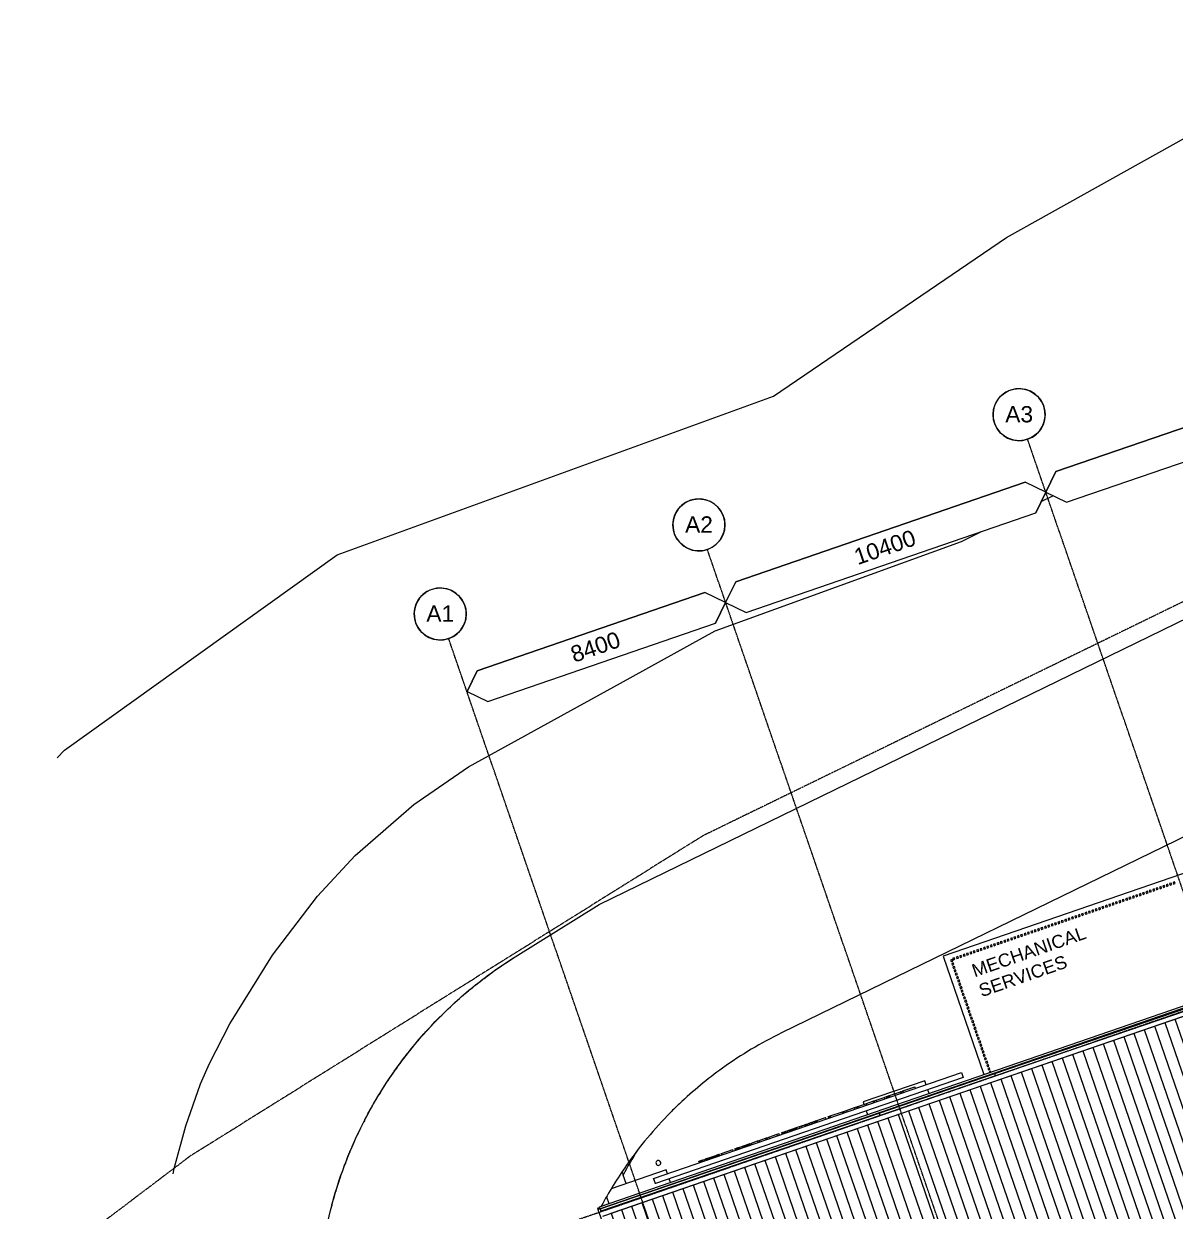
# Model space of a CAD drawing. Header units: millimetres. Extents: x -2478825 to -2336182, y 3945451 to 4053958.
# Drawn here: x -2477051 to -2441685, y 3995308 to 4031779 of the extents above; entities that cross this region are included whole.
import ezdxf

# ---------------------------------------------------------------- set-up
doc = ezdxf.new("R2010")
doc.units = ezdxf.units.MM
doc.linetypes.add('AEC_Double Dash', pattern=[39, 15, -4, 6, -4, 6, -4])
doc.linetypes.add('Grid Line', pattern=[21, 12, -3, 3, -3])
for name, color, linetype, lineweight in [('A-ANNO-NOTE', 131, 'Continuous', 5), ('A-DETL-GENF', 92, 'Continuous', 5), ('A-FLOR', 192, 'Continuous', 5), ('A-GENM', 13, 'Continuous', 5), ('A-GLAZ-CWMG', 51, 'Continuous', 5), ('A-ROOF', 132, 'Continuous', 5), ('A-ROOF-OTLN', 132, 'Continuous', 5), ('A-ROOF-PATT', 132, 'Continuous', 5), ('A-WALL', 113, 'Continuous', 5), ('C-PROP-LINE', 91, 'AEC_Double Dash', 13), ('C-TOPO', 7, 'Continuous', 5), ('G-ANNO-TEXT', 231, 'Continuous', 5), ('Q-SPCQ', 91, 'Continuous', 5), ('S-FNDN', 32, 'Continuous', 5), ('S-GRID', 1, 'Continuous', 5), ('S-GRID-IDEN', 1, 'Continuous', 5)]:
    doc.layers.add(name, color=color, linetype=linetype, lineweight=lineweight)
doc.styles.add('Arial', font='arial.ttf', dxfattribs={"height": 500})
doc.styles.add('Arial_1', font='arial.ttf', dxfattribs={"height": 400})

# ---------------------------------------------------------------- blocks, each defined once
blk = doc.blocks.new('Rectangular Mullion - 50 x 50mm-1158589-ROOF - Part A')
at = {"layer": 'A-GLAZ-CWMG'}
for p, q in [((0, 25), (25, 25)), ((25, 25), (25, -25)), ((25, -25), (0, -25))]:
    blk.add_line(p, q, dxfattribs=at)
blk = doc.blocks.new('Rectangular Mullion - 50 x 50mm-V1-ROOF - Part A')
at = {"layer": 'A-GLAZ-CWMG'}
for p, q in [((-25, -25), (-25, 25)), ((-25, 25), (25, 25)), ((25, 25), (25, -25)), ((25, -25), (-25, -25))]:
    blk.add_line(p, q, dxfattribs=at)
blk = doc.blocks.new('Structural Foundations - Area 6 - Structural Foundations - Area 51-1592989-ROOF - Part A')
at = {"layer": 'S-FNDN'}
for p, q in [((-2410046, 4012860), (-2411937, 4012209)), ((-2410006, 4012744), (-2410046, 4012860)), ((-2409955, 4012595), (-2409967, 4012630)), ((-2411937, 4012209), (-2411846, 4011944)), ((-2449379, 3999316), (-2451270, 3998665)), ((-2449338, 3999195), (-2449379, 3999316)), ((-2449246, 3998928), (-2449285, 3999041)), ((-2451270, 3998665), (-2451245, 3998592)), ((-2451176, 3998390), (-2451137, 3998277)), ((-2457322, 3996581), (-2459007, 3996001)), ((-2457280, 3996461), (-2457322, 3996581)), ((-2457188, 3996193), (-2457227, 3996306)), ((-2459152, 3995753), (-2459079, 3995542))]:
    blk.add_line(p, q, dxfattribs=at)
blk = doc.blocks.new('Skygate1 - Skygate-2245925-ROOF - Part A')
at = {"layer": 'A-GENM'}
for p, q in [((-2426818, 4006789), (-2403896, 4014682)), ((-2403853, 4014558), (-2403896, 4014682)), ((-2428247, 4006297), (-2426818, 4006789)), ((-2426818, 4006789), (-2426775, 4006666)), ((-2429938, 4005714), (-2428247, 4006297)), ((-2428247, 4006297), (-2428205, 4006173)), ((-2428205, 4006173), (-2428247, 4006297)), ((-2430916, 4005378), (-2429942, 4005713)), ((-2429942, 4005713), (-2429938, 4005714)), ((-2429942, 4005713), (-2429899, 4005590)), ((-2429896, 4005591), (-2429938, 4005714)), ((-2431728, 4005098), (-2430916, 4005378)), ((-2430874, 4005254), (-2430916, 4005378)), ((-2430874, 4005254), (-2430916, 4005378)), ((-2433388, 4004527), (-2432356, 4004882)), ((-2432356, 4004882), (-2431728, 4005098)), ((-2432314, 4004759), (-2432356, 4004882)), ((-2431728, 4005098), (-2431686, 4004975)), ((-2431664, 4004913), (-2431629, 4004809)), ((-2435367, 4003845), (-2433388, 4004527)), ((-2433388, 4004527), (-2433346, 4004403)), ((-2432257, 4004593), (-2432293, 4004697)), ((-2431629, 4004809), (-2432257, 4004593)), ((-2435325, 4003722), (-2435367, 4003845)), ((-2435325, 4003722), (-2435367, 4003845)), ((-2447225, 3999534), (-2437959, 4002708)), ((-2437959, 4002708), (-2437954, 4002710)), ((-2437935, 4002637), (-2437959, 4002708)), ((-2437935, 4002637), (-2447201, 3999463)), ((-2437930, 4002639), (-2437935, 4002637)), ((-2450776, 3998317), (-2447225, 3999534)), ((-2447201, 3999463), (-2450752, 3998247)), ((-2447201, 3999463), (-2447225, 3999534)), ((-2447201, 3999463), (-2447225, 3999534)), ((-2459347, 3995381), (-2450776, 3998317)), ((-2450776, 3998317), (-2450752, 3998247)), ((-2450752, 3998247), (-2450776, 3998317)), ((-2450752, 3998247), (-2459323, 3995310)), ((-2459347, 3995381), (-2459323, 3995310))]:
    blk.add_line(p, q, dxfattribs=at)
blk = doc.blocks.new('Generic Models 19 - Generic Models 13-2245973-ROOF - Part A')
at = {"layer": 'A-GENM'}
for p, q in [((-2457673, 3996103), (-2448218, 3999359)), ((-2448165, 3999204), (-2457620, 3995949)), ((-2448218, 3999359), (-2448165, 3999204)), ((-2457678, 3996101), (-2457673, 3996103)), ((-2457678, 3996101), (-2457625, 3995947)), ((-2457620, 3995949), (-2457673, 3996103)), ((-2457620, 3995949), (-2457625, 3995947))]:
    blk.add_line(p, q, dxfattribs=at)
blk = doc.blocks.new('Bollard_Typical - 150mm Diameter - BOL001 _fixed_-V24-ROOF - Part A')
at = {"layer": 'Q-SPCQ'}
for start, end in [(360, 180), (180, 0)]:
    blk.add_arc((1.2, -75), 75, start, end, dxfattribs=at)
blk = doc.blocks.new('Family - ___-240017-ROOF - Part A')
at = {"layer": 'C-PROP-LINE'}
for p, q in [((-2439332, 4015057), (-2456193, 4006840)), ((-2456193, 4006840), (-2471949, 3996996)), ((-2471949, 3996996), (-2476029, 3993908))]:
    blk.add_line(p, q, dxfattribs=at)
blk = doc.blocks.new('Dimension - Grids _2D_ - 1-200-1063977-ROOF - Part A')
at = {"layer": 'A-DETL-GENF'}
for p, q in [((-3523, 500), (-4023, 0)), ((-4023, 0), (-3523, 500)), ((3877, 500), (-3523, 500)), ((-3523, 500), (3877, 500)), ((4377, 0), (3877, 500)), ((4377, 0), (3877, 500)), ((-4023, 0), (-3523, -500)), ((3877, -500), (4377, 0)), ((4377, 0), (3877, -500)), ((-4023, 0), (-3523, -500)), ((-3523, -500), (3877, -500)), ((-3523, -500), (3877, -500))]:
    blk.add_line(p, q, dxfattribs=at)
blk = doc.blocks.new('Dimension - Grids _2D_ - 1-200-1063973-ROOF - Part A')
at = {"layer": 'A-DETL-GENF'}
for p, q in [((-4523, 500), (-5023, 0)), ((-5023, 0), (-4523, 500)), ((4877, 500), (-4523, 500)), ((-4523, 500), (4877, 500)), ((5377, 0), (4877, 500)), ((5377, 0), (4877, 500)), ((-5023, 0), (-4523, -500)), ((-5023, 0), (-4523, -500)), ((4877, -500), (5377, 0)), ((5377, 0), (4877, -500)), ((-4523, -500), (4877, -500)), ((-4523, -500), (4877, -500))]:
    blk.add_line(p, q, dxfattribs=at)
blk = doc.blocks.new('Grid - A1-203820-ROOF - Part A')
at = {"layer": 'S-GRID-IDEN'}
blk.add_circle((0, 0), 4, dxfattribs=at)
for start, end in [(360, 180), (180, 360)]:
    blk.add_arc((0, 0), 4, start, end, dxfattribs=at)

msp = doc.modelspace()

# ---------------------------------------------------------------- hatches: boundary and pattern name
at = {"layer": 'A-ROOF-PATT'}
h = msp.add_hatch(dxfattribs=at)
h.set_pattern_fill('FP_2', color=256, style=0, pattern_type=2)
h.set_pattern_definition([(289, (-11344.07, 32944.8), (314.857686, 108.414195), [])])
h.paths.add_polyline_path([(-2452645, 3976761), (-2347469, 4012977), (-2347478, 4013009), (-2353742, 4031486), (-2459017, 3995236), (-2452861, 3977388)])
h.paths.add_polyline_path([(-2449020, 3987609), (-2449020, 3987611), (-2449019, 3987610)])
h.paths.add_polyline_path([(-2446492, 3988481), (-2446491, 3988482), (-2446491, 3988481)])
h.paths.add_polyline_path([(-2355845, 4019694), (-2355845, 4019695), (-2355844, 4019695)])
h.paths.add_polyline_path([(-2353316, 4020564), (-2353315, 4020566), (-2353315, 4020565)])
h.paths.add_polyline_path([(-2450316, 3986980), (-2450402, 3987232), (-2449881, 3987411), (-2449850, 3987324), (-2449703, 3987375), (-2449427, 3987470), (-2449421, 3987473), (-2444766, 3989078), (-2444780, 3989119), (-2444734, 3989135), (-2444723, 3989141), (-2444723, 3989144), (-2444565, 3989198), (-2444565, 3989198), (-2444551, 3989198), (-2444506, 3989213), (-2444491, 3989171), (-2439282, 3990965), (-2439297, 3991007), (-2439250, 3991023), (-2439239, 3991029), (-2439239, 3991032), (-2439082, 3991086), (-2439082, 3991086), (-2439067, 3991086), (-2439022, 3991102), (-2439008, 3991060), (-2433798, 3992853), (-2433813, 3992895), (-2433767, 3992912), (-2433756, 3992918), (-2433756, 3992920), (-2433598, 3992974), (-2433598, 3992974), (-2433584, 3992974), (-2433539, 3992990), (-2433524, 3992948), (-2428315, 3994742), (-2428329, 3994784), (-2428283, 3994800), (-2428272, 3994806), (-2428272, 3994808), (-2428114, 3994862), (-2428114, 3994862), (-2428100, 3994863), (-2428055, 3994878), (-2428041, 3994836), (-2422831, 3996630), (-2422846, 3996672), (-2422800, 3996688), (-2422789, 3996694), (-2422789, 3996696), (-2422631, 3996750), (-2422631, 3996751), (-2422617, 3996751), (-2422572, 3996766), (-2422557, 3996724), (-2417348, 3998518), (-2417362, 3998560), (-2417316, 3998576), (-2417305, 3998582), (-2417305, 3998584), (-2417147, 3998638), (-2417147, 3998639), (-2417133, 3998639), (-2417088, 3998654), (-2417074, 3998612), (-2411864, 4000406), (-2411879, 4000448), (-2411832, 4000464), (-2411822, 4000470), (-2411821, 4000473), (-2411664, 4000527), (-2411664, 4000527), (-2411647, 4000528), (-2411604, 4000543), (-2411590, 4000501), (-2406381, 4002294), (-2406395, 4002336), (-2406349, 4002353), (-2406338, 4002358), (-2406338, 4002361), (-2406180, 4002415), (-2406180, 4002415), (-2406166, 4002415), (-2406121, 4002431), (-2406106, 4002389), (-2400897, 4004183), (-2400912, 4004225), (-2400865, 4004241), (-2400854, 4004247), (-2400854, 4004249), (-2400697, 4004303), (-2400697, 4004303), (-2400682, 4004304), (-2400637, 4004319), (-2400623, 4004277), (-2395413, 4006071), (-2395428, 4006113), (-2395382, 4006129), (-2395371, 4006135), (-2395371, 4006137), (-2395213, 4006191), (-2395213, 4006191), (-2395199, 4006192), (-2395154, 4006207), (-2395139, 4006165), (-2389930, 4007959), (-2389944, 4008001), (-2389898, 4008017), (-2389887, 4008023), (-2389887, 4008025), (-2389729, 4008079), (-2389729, 4008080), (-2389715, 4008080), (-2389670, 4008095), (-2389656, 4008053), (-2384446, 4009847), (-2384461, 4009889), (-2384415, 4009905), (-2384404, 4009911), (-2384404, 4009914), (-2384246, 4009968), (-2384246, 4009968), (-2384232, 4009968), (-2384187, 4009984), (-2384172, 4009942), (-2378963, 4011735), (-2378977, 4011777), (-2378931, 4011794), (-2378920, 4011799), (-2378920, 4011802), (-2378762, 4011856), (-2378762, 4011856), (-2378748, 4011856), (-2378703, 4011872), (-2378689, 4011830), (-2373479, 4013623), (-2373494, 4013665), (-2373447, 4013682), (-2373437, 4013688), (-2373436, 4013690), (-2373279, 4013744), (-2373279, 4013744), (-2373265, 4013745), (-2373219, 4013760), (-2373205, 4013718), (-2367996, 4015512), (-2368010, 4015554), (-2367964, 4015570), (-2367953, 4015576), (-2367953, 4015578), (-2367795, 4015632), (-2367795, 4015632), (-2367781, 4015633), (-2367736, 4015648), (-2367721, 4015606), (-2362512, 4017400), (-2362527, 4017442), (-2362480, 4017458), (-2362469, 4017464), (-2362469, 4017466), (-2362312, 4017520), (-2362312, 4017521), (-2362297, 4017521), (-2362252, 4017536), (-2362238, 4017494), (-2357028, 4019288), (-2357042, 4019330), (-2356997, 4019346), (-2356986, 4019352), (-2356986, 4019355), (-2356828, 4019409), (-2356828, 4019409), (-2356814, 4019409), (-2356769, 4019424), (-2356754, 4019382), (-2351668, 4021133), (-2351698, 4021219), (-2351176, 4021399), (-2351090, 4021147), (-2351612, 4020968), (-2351666, 4021125), (-2352236, 4020928), (-2356752, 4019375), (-2356704, 4019236), (-2356751, 4019220), (-2356764, 4019223), (-2356765, 4019220), (-2356765, 4019219), (-2356922, 4019166), (-2356922, 4019166), (-2356933, 4019157), (-2356978, 4019142), (-2357026, 4019281), (-2362235, 4017487), (-2362187, 4017348), (-2362235, 4017332), (-2362247, 4017334), (-2362248, 4017332), (-2362249, 4017331), (-2362405, 4017278), (-2362405, 4017278), (-2362417, 4017269), (-2362462, 4017253), (-2362509, 4017392), (-2367719, 4015599), (-2367671, 4015460), (-2367719, 4015444), (-2367731, 4015446), (-2367732, 4015443), (-2367733, 4015443), (-2367889, 4015390), (-2367889, 4015389), (-2367900, 4015381), (-2367945, 4015365), (-2367993, 4015504), (-2373202, 4013710), (-2373155, 4013572), (-2373202, 4013556), (-2373215, 4013558), (-2373216, 4013555), (-2373216, 4013555), (-2373372, 4013502), (-2373372, 4013501), (-2373384, 4013493), (-2373429, 4013477), (-2373477, 4013616), (-2378686, 4011822), (-2378638, 4011683), (-2378686, 4011668), (-2378698, 4011670), (-2378699, 4011667), (-2378700, 4011667), (-2378856, 4011613), (-2378856, 4011613), (-2378867, 4011604), (-2378912, 4011589), (-2378960, 4011728), (-2384170, 4009934), (-2384122, 4009795), (-2384169, 4009780), (-2384182, 4009782), (-2384183, 4009779), (-2384183, 4009779), (-2384340, 4009725), (-2384340, 4009725), (-2384351, 4009716), (-2384396, 4009701), (-2384444, 4009840), (-2389653, 4008046), (-2389605, 4007907), (-2389653, 4007891), (-2389665, 4007893), (-2389666, 4007891), (-2389667, 4007890), (-2389823, 4007837), (-2389823, 4007837), (-2389834, 4007828), (-2389879, 4007813), (-2389927, 4007951), (-2395137, 4006158), (-2395089, 4006019), (-2395136, 4006003), (-2395149, 4006005), (-2395150, 4006002), (-2395153, 4006001), (-2395307, 4005949), (-2395307, 4005948), (-2395318, 4005940), (-2395363, 4005924), (-2395411, 4006063), (-2400620, 4004269), (-2400572, 4004131), (-2400620, 4004115), (-2400632, 4004117), (-2400633, 4004114), (-2400634, 4004114), (-2400790, 4004061), (-2400790, 4004060), (-2400802, 4004052), (-2400847, 4004036), (-2400894, 4004175), (-2406104, 4002381), (-2406056, 4002242), (-2406104, 4002227), (-2406116, 4002229), (-2406117, 4002226), (-2406118, 4002226), (-2406274, 4002172), (-2406274, 4002172), (-2406285, 4002163), (-2406330, 4002148), (-2406378, 4002287), (-2411587, 4000493), (-2411540, 4000354), (-2411587, 4000339), (-2411600, 4000341), (-2411601, 4000338), (-2411601, 4000338), (-2411757, 4000284), (-2411757, 4000284), (-2411769, 4000275), (-2411814, 4000260), (-2411862, 4000399), (-2417071, 3998605), (-2417023, 3998466), (-2417071, 3998450), (-2417083, 3998452), (-2417084, 3998450), (-2417085, 3998449), (-2417241, 3998396), (-2417241, 3998396), (-2417252, 3998387), (-2417297, 3998372), (-2417345, 3998510), (-2422555, 3996717), (-2422507, 3996578), (-2422554, 3996562), (-2422567, 3996564), (-2422568, 3996562), (-2422568, 3996561), (-2422725, 3996508), (-2422725, 3996508), (-2422736, 3996499), (-2422781, 3996483), (-2422829, 3996622), (-2428038, 3994828), (-2427990, 3994690), (-2428038, 3994674), (-2428050, 3994676), (-2428051, 3994673), (-2428052, 3994673), (-2428208, 3994620), (-2428208, 3994619), (-2428219, 3994611), (-2428264, 3994595), (-2428312, 3994734), (-2433522, 3992940), (-2433474, 3992801), (-2433521, 3992786), (-2433534, 3992788), (-2433535, 3992785), (-2433535, 3992785), (-2433692, 3992732), (-2433692, 3992731), (-2433703, 3992723), (-2433748, 3992707), (-2433796, 3992846), (-2439005, 3991052), (-2438957, 3990913), (-2439005, 3990898), (-2439017, 3990900), (-2439018, 3990897), (-2439019, 3990897), (-2439175, 3990843), (-2439175, 3990843), (-2439187, 3990834), (-2439232, 3990819), (-2439279, 3990958), (-2444489, 3989164), (-2444441, 3989025), (-2444489, 3989009), (-2444501, 3989012), (-2444502, 3989009), (-2444503, 3989008), (-2444659, 3988955), (-2444659, 3988955), (-2444670, 3988946), (-2444715, 3988931), (-2444765, 3989070), (-2444930, 3989012), (-2449848, 3987316), (-2449794, 3987159), (-2450315, 3986980)])
h.paths.add_polyline_path([(-2448138, 3987908), (-2448127, 3987910), (-2448136, 3987908)])
h.paths.add_polyline_path([(-2445249, 3988903), (-2445238, 3988906), (-2445247, 3988904)])
h.paths.add_polyline_path([(-2354962, 4019992), (-2354952, 4019994), (-2354961, 4019992)])
h.paths.add_polyline_path([(-2352072, 4020986), (-2352062, 4020988), (-2352071, 4020986)])

# ---------------------------------------------------------------- linework, layer by layer
at = {"layer": 'A-FLOR'}
for p, q in [((-2459382, 4004730), (-2439133, 4014597)), ((-2416445, 4014284), (-2448810, 4003140)), ((-2436744, 4009087), (-2453778, 4000786)), ((-2461958, 4003120), (-2459382, 4004730)), ((-2448810, 4003140), (-2447560, 3999509)), ((-2458551, 3996158), (-2458641, 3996420))]:
    msp.add_line(p, q, dxfattribs=at)
msp.add_arc((-2449762, 3991820), 10000, 147.5587, 152.6142, dxfattribs=at)
for points, knots in [([(-2466321, 3998583), (-2466255, 3998698), (-2465681, 3999667), (-2464672, 4000952), (-2463191, 4002282), (-2462379, 4002857), (-2461958, 4003120)], [-0.5333333, -0.5333333, -0.5333333, -0.5333333, -0.5, -0.25, -0.125, 0, 0, 0, 0]), ([(-2453778, 4000786), (-2454410, 4000478), (-2455511, 3999821), (-2456498, 3999004), (-2456915, 3998608)], [-1, -1, -1, -1, -0.75, -0.5454545, -0.5454545, -0.5454545, -0.5454545]), ([(-2467972, 3993315), (-2467885, 3994305), (-2467507, 3996133), (-2466748, 3997836), (-2466321, 3998583)], [-1, -1, -1, -1, -0.75, -0.5333333, -0.5333333, -0.5333333, -0.5333333]), ([(-2456915, 3998608), (-2457008, 3998520), (-2457601, 3997938), (-2458453, 3996918), (-2459081, 3995897), (-2459315, 3995462)], [-0.5454545, -0.5454545, -0.5454545, -0.5454545, -0.5, -0.25, -0.0745231, -0.0745231, -0.0745231, -0.0745231])]:
    msp.add_open_spline(points, degree=3, knots=knots, dxfattribs=at)
at = {"layer": 'A-GENM'}
for p, q in [((-2450053, 3999002), (-2449682, 3999130)), ((-2449665, 3999083), (-2449682, 3999130)), ((-2451166, 3998619), (-2450977, 3998684)), ((-2450977, 3998684), (-2450943, 3998695)), ((-2450977, 3998684), (-2450961, 3998637)), ((-2450943, 3998695), (-2450928, 3998701)), ((-2450927, 3998648), (-2450943, 3998695)), ((-2450928, 3998701), (-2450869, 3998721)), ((-2450912, 3998653), (-2450928, 3998701)), ((-2450869, 3998721), (-2450621, 3998806)), ((-2450853, 3998674), (-2450869, 3998721)), ((-2450621, 3998806), (-2450557, 3998828)), ((-2450604, 3998759), (-2450621, 3998806)), ((-2450541, 3998781), (-2450557, 3998828)), ((-2450550, 3998831), (-2450548, 3998832)), ((-2450533, 3998784), (-2450550, 3998831)), ((-2450548, 3998832), (-2450543, 3998833)), ((-2450532, 3998784), (-2450548, 3998832)), ((-2450543, 3998833), (-2450534, 3998836)), ((-2450527, 3998786), (-2450543, 3998833)), ((-2450534, 3998836), (-2450522, 3998840)), ((-2450518, 3998789), (-2450534, 3998836)), ((-2450522, 3998840), (-2450507, 3998846)), ((-2450506, 3998793), (-2450522, 3998840)), ((-2450507, 3998846), (-2450488, 3998852)), ((-2450490, 3998798), (-2450507, 3998846)), ((-2450488, 3998852), (-2450468, 3998859)), ((-2450472, 3998805), (-2450488, 3998852)), ((-2450468, 3998859), (-2450461, 3998862)), ((-2450452, 3998812), (-2450468, 3998859)), ((-2450461, 3998862), (-2450119, 3998979)), ((-2450444, 3998814), (-2450461, 3998862)), ((-2450119, 3998979), (-2450113, 3998981)), ((-2450103, 3998932), (-2450119, 3998979)), ((-2450113, 3998981), (-2450101, 3998985)), ((-2450097, 3998934), (-2450113, 3998981)), ((-2450101, 3998985), (-2450097, 3998987)), ((-2450085, 3998938), (-2450101, 3998985)), ((-2450097, 3998987), (-2450081, 3998940)), ((-2450036, 3998955), (-2450053, 3999002)), ((-2452279, 3998236), (-2451908, 3998363)), ((-2451891, 3998316), (-2451908, 3998363)), ((-2451885, 3998371), (-2451841, 3998386)), ((-2451869, 3998324), (-2451885, 3998371)), ((-2451841, 3998386), (-2451782, 3998407)), ((-2451825, 3998339), (-2451841, 3998386)), ((-2451782, 3998407), (-2451533, 3998492)), ((-2451765, 3998359), (-2451782, 3998407)), ((-2451533, 3998492), (-2451470, 3998514)), ((-2451517, 3998445), (-2451533, 3998492)), ((-2451454, 3998467), (-2451470, 3998514)), ((-2451455, 3998519), (-2451448, 3998522)), ((-2451439, 3998472), (-2451455, 3998519)), ((-2451448, 3998522), (-2451406, 3998536)), ((-2451431, 3998474), (-2451448, 3998522)), ((-2451406, 3998536), (-2451217, 3998601)), ((-2451390, 3998489), (-2451406, 3998536)), ((-2451217, 3998601), (-2451166, 3998619)), ((-2451201, 3998554), (-2451217, 3998601)), ((-2451150, 3998571), (-2451166, 3998619)), ((-2453221, 3997911), (-2453162, 3997932)), ((-2453162, 3997932), (-2453065, 3997965)), ((-2453145, 3997884), (-2453162, 3997932)), ((-2453065, 3997965), (-2453061, 3997966)), ((-2453049, 3997917), (-2453065, 3997965)), ((-2453061, 3997966), (-2453058, 3997967)), ((-2453044, 3997919), (-2453061, 3997966)), ((-2453058, 3997967), (-2453051, 3997970)), ((-2453042, 3997920), (-2453058, 3997967)), ((-2453051, 3997970), (-2453034, 3997975)), ((-2453035, 3997922), (-2453051, 3997970)), ((-2453034, 3997975), (-2453022, 3997980)), ((-2453018, 3997928), (-2453034, 3997975)), ((-2453022, 3997980), (-2453008, 3997985)), ((-2453006, 3997932), (-2453022, 3997980)), ((-2453008, 3997985), (-2452972, 3997997)), ((-2452991, 3997937), (-2453008, 3997985)), ((-2452972, 3997997), (-2452928, 3998012)), ((-2452955, 3997950), (-2452972, 3997997)), ((-2452928, 3998012), (-2452878, 3998029)), ((-2452912, 3997965), (-2452928, 3998012)), ((-2452878, 3998029), (-2452832, 3998045)), ((-2452862, 3997982), (-2452878, 3998029)), ((-2452832, 3998045), (-2452790, 3998060)), ((-2452815, 3997998), (-2452832, 3998045)), ((-2452790, 3998060), (-2452755, 3998072)), ((-2452774, 3998012), (-2452790, 3998060)), ((-2452755, 3998072), (-2452741, 3998076)), ((-2452739, 3998024), (-2452755, 3998072)), ((-2452741, 3998076), (-2452730, 3998080)), ((-2452725, 3998029), (-2452741, 3998076)), ((-2452730, 3998080), (-2452714, 3998086)), ((-2452713, 3998033), (-2452730, 3998080)), ((-2452714, 3998086), (-2452709, 3998087)), ((-2452698, 3998038), (-2452714, 3998086)), ((-2452709, 3998087), (-2452694, 3998092)), ((-2452693, 3998040), (-2452709, 3998087)), ((-2452694, 3998092), (-2452427, 3998184)), ((-2452694, 3998092), (-2452678, 3998045)), ((-2452411, 3998137), (-2452427, 3998184)), ((-2452345, 3998213), (-2452341, 3998214)), ((-2452329, 3998165), (-2452345, 3998213)), ((-2452341, 3998214), (-2452327, 3998219)), ((-2452325, 3998167), (-2452341, 3998214)), ((-2452327, 3998219), (-2452316, 3998223)), ((-2452311, 3998172), (-2452327, 3998219)), ((-2452316, 3998223), (-2452303, 3998227)), ((-2452300, 3998175), (-2452316, 3998223)), ((-2452303, 3998227), (-2452288, 3998232)), ((-2452287, 3998180), (-2452303, 3998227)), ((-2452288, 3998232), (-2452279, 3998236)), ((-2452272, 3998185), (-2452288, 3998232)), ((-2452262, 3998188), (-2452279, 3998236)), ((-2454461, 3997484), (-2454272, 3997549)), ((-2454272, 3997549), (-2454266, 3997551)), ((-2454272, 3997549), (-2454255, 3997502)), ((-2454266, 3997551), (-2454250, 3997557)), ((-2454249, 3997504), (-2454266, 3997551)), ((-2454250, 3997557), (-2454245, 3997558)), ((-2454234, 3997509), (-2454250, 3997557)), ((-2454245, 3997558), (-2454230, 3997564)), ((-2454229, 3997511), (-2454245, 3997558)), ((-2454230, 3997564), (-2454214, 3997516)), ((-2454223, 3997566), (-2454164, 3997587)), ((-2454207, 3997519), (-2454223, 3997566)), ((-2454164, 3997587), (-2453915, 3997672)), ((-2454147, 3997539), (-2454164, 3997587)), ((-2453915, 3997672), (-2453852, 3997694)), ((-2453899, 3997625), (-2453915, 3997672)), ((-2453836, 3997647), (-2453852, 3997694)), ((-2453770, 3997722), (-2453755, 3997727)), ((-2453754, 3997675), (-2453770, 3997722)), ((-2453755, 3997727), (-2453749, 3997729)), ((-2453739, 3997680), (-2453755, 3997727)), ((-2453749, 3997729), (-2453733, 3997735)), ((-2453732, 3997682), (-2453749, 3997729)), ((-2453733, 3997735), (-2453713, 3997742)), ((-2453717, 3997687), (-2453733, 3997735)), ((-2453713, 3997742), (-2453685, 3997751)), ((-2453696, 3997695), (-2453713, 3997742)), ((-2453685, 3997751), (-2453648, 3997764)), ((-2453668, 3997704), (-2453685, 3997751)), ((-2453648, 3997764), (-2453604, 3997779)), ((-2453631, 3997717), (-2453648, 3997764)), ((-2453604, 3997779), (-2453555, 3997796)), ((-2453587, 3997732), (-2453604, 3997779)), ((-2453555, 3997796), (-2453520, 3997808)), ((-2453538, 3997749), (-2453555, 3997796)), ((-2453520, 3997808), (-2453488, 3997819)), ((-2453504, 3997761), (-2453520, 3997808)), ((-2453488, 3997819), (-2453458, 3997830)), ((-2453488, 3997819), (-2453472, 3997772)), ((-2453458, 3997830), (-2453430, 3997839)), ((-2453442, 3997782), (-2453458, 3997830)), ((-2453430, 3997839), (-2453404, 3997848)), ((-2453413, 3997792), (-2453430, 3997839)), ((-2453404, 3997848), (-2453382, 3997856)), ((-2453388, 3997801), (-2453404, 3997848)), ((-2453382, 3997856), (-2453363, 3997862)), ((-2453365, 3997808), (-2453382, 3997856)), ((-2453363, 3997862), (-2453347, 3997868)), ((-2453346, 3997815), (-2453363, 3997862)), ((-2453347, 3997868), (-2453334, 3997872)), ((-2453330, 3997821), (-2453347, 3997868)), ((-2453334, 3997872), (-2453325, 3997875)), ((-2453318, 3997825), (-2453334, 3997872)), ((-2453325, 3997875), (-2453319, 3997877)), ((-2453325, 3997875), (-2453309, 3997828)), ((-2453319, 3997877), (-2453318, 3997878)), ((-2453303, 3997830), (-2453319, 3997877)), ((-2453318, 3997878), (-2453221, 3997911)), ((-2453301, 3997831), (-2453318, 3997878)), ((-2453205, 3997864), (-2453221, 3997911)), ((-2455618, 3997086), (-2455277, 3997203)), ((-2455260, 3997156), (-2455277, 3997203)), ((-2455210, 3997226), (-2455180, 3997236)), ((-2455194, 3997179), (-2455210, 3997226)), ((-2455180, 3997236), (-2455173, 3997239)), ((-2455164, 3997189), (-2455180, 3997236)), ((-2455173, 3997239), (-2455158, 3997244)), ((-2455157, 3997192), (-2455173, 3997239)), ((-2455158, 3997244), (-2455137, 3997251)), ((-2455142, 3997197), (-2455158, 3997244)), ((-2455137, 3997251), (-2455109, 3997261)), ((-2455121, 3997204), (-2455137, 3997251)), ((-2455109, 3997261), (-2455072, 3997274)), ((-2455093, 3997214), (-2455109, 3997261)), ((-2455072, 3997274), (-2455028, 3997289)), ((-2455056, 3997226), (-2455072, 3997274)), ((-2455028, 3997289), (-2454979, 3997306)), ((-2455012, 3997241), (-2455028, 3997289)), ((-2454979, 3997306), (-2454945, 3997317)), ((-2454963, 3997258), (-2454979, 3997306)), ((-2454945, 3997317), (-2454913, 3997329)), ((-2454929, 3997270), (-2454945, 3997317)), ((-2454913, 3997329), (-2454883, 3997339)), ((-2454897, 3997281), (-2454913, 3997329)), ((-2454883, 3997339), (-2454854, 3997349)), ((-2454866, 3997292), (-2454883, 3997339)), ((-2454854, 3997349), (-2454829, 3997357)), ((-2454838, 3997301), (-2454854, 3997349)), ((-2454829, 3997357), (-2454807, 3997365)), ((-2454813, 3997310), (-2454829, 3997357)), ((-2454807, 3997365), (-2454787, 3997372)), ((-2454790, 3997318), (-2454807, 3997365)), ((-2454787, 3997372), (-2454771, 3997377)), ((-2454771, 3997324), (-2454787, 3997372)), ((-2454771, 3997377), (-2454759, 3997382)), ((-2454755, 3997330), (-2454771, 3997377)), ((-2454759, 3997382), (-2454750, 3997385)), ((-2454742, 3997334), (-2454759, 3997382)), ((-2454750, 3997385), (-2454744, 3997387)), ((-2454733, 3997337), (-2454750, 3997385)), ((-2454744, 3997387), (-2454742, 3997387)), ((-2454728, 3997339), (-2454744, 3997387)), ((-2454726, 3997340), (-2454742, 3997387)), ((-2454701, 3997401), (-2454512, 3997467)), ((-2454685, 3997354), (-2454701, 3997401)), ((-2454512, 3997467), (-2454461, 3997484)), ((-2454495, 3997419), (-2454512, 3997467)), ((-2454445, 3997437), (-2454461, 3997484)), ((-2456315, 3996846), (-2456314, 3996846)), ((-2456299, 3996798), (-2456315, 3996846)), ((-2456314, 3996846), (-2456309, 3996848)), ((-2456298, 3996799), (-2456314, 3996846)), ((-2456309, 3996848), (-2456301, 3996851)), ((-2456293, 3996800), (-2456309, 3996848)), ((-2456301, 3996851), (-2456290, 3996854)), ((-2456285, 3996803), (-2456301, 3996851)), ((-2456290, 3996854), (-2456273, 3996860)), ((-2456273, 3996807), (-2456290, 3996854)), ((-2456273, 3996860), (-2456251, 3996868)), ((-2456256, 3996813), (-2456273, 3996860)), ((-2456251, 3996868), (-2456226, 3996876)), ((-2456235, 3996820), (-2456251, 3996868)), ((-2456226, 3996876), (-2456197, 3996886)), ((-2456210, 3996829), (-2456226, 3996876)), ((-2456197, 3996886), (-2456152, 3996902)), ((-2456180, 3996839), (-2456197, 3996886)), ((-2456136, 3996854), (-2456152, 3996902)), ((-2456108, 3996917), (-2456100, 3996920)), ((-2456091, 3996870), (-2456108, 3996917)), ((-2456100, 3996920), (-2456089, 3996924)), ((-2456084, 3996872), (-2456100, 3996920)), ((-2456089, 3996924), (-2456074, 3996929)), ((-2456073, 3996876), (-2456089, 3996924)), ((-2456074, 3996929), (-2456055, 3996935)), ((-2456058, 3996881), (-2456074, 3996929)), ((-2456055, 3996935), (-2456033, 3996943)), ((-2456039, 3996888), (-2456055, 3996935)), ((-2456033, 3996943), (-2456008, 3996952)), ((-2456017, 3996895), (-2456033, 3996943)), ((-2456008, 3996952), (-2455979, 3996961)), ((-2455991, 3996904), (-2456008, 3996952)), ((-2455979, 3996961), (-2455948, 3996972)), ((-2455963, 3996914), (-2455979, 3996961)), ((-2455948, 3996972), (-2455914, 3996984)), ((-2455932, 3996925), (-2455948, 3996972)), ((-2455914, 3996984), (-2455884, 3996994)), ((-2455898, 3996936), (-2455914, 3996984)), ((-2455884, 3996994), (-2455855, 3997004)), ((-2455868, 3996947), (-2455884, 3996994)), ((-2455855, 3997004), (-2455827, 3997014)), ((-2455838, 3996957), (-2455855, 3997004)), ((-2455827, 3997014), (-2455800, 3997023)), ((-2455811, 3996967), (-2455827, 3997014)), ((-2455800, 3997023), (-2455776, 3997031)), ((-2455784, 3996976), (-2455800, 3997023)), ((-2455776, 3997031), (-2455754, 3997039)), ((-2455760, 3996984), (-2455776, 3997031)), ((-2455754, 3997039), (-2455736, 3997045)), ((-2455738, 3996992), (-2455754, 3997039)), ((-2455736, 3997045), (-2455720, 3997051)), ((-2455720, 3996998), (-2455736, 3997045)), ((-2455720, 3997051), (-2455708, 3997055)), ((-2455704, 3997003), (-2455720, 3997051)), ((-2455708, 3997055), (-2455699, 3997058)), ((-2455692, 3997007), (-2455708, 3997055)), ((-2455699, 3997058), (-2455694, 3997060)), ((-2455683, 3997010), (-2455699, 3997058)), ((-2455694, 3997060), (-2455692, 3997060)), ((-2455678, 3997012), (-2455694, 3997060)), ((-2455676, 3997013), (-2455692, 3997060)), ((-2455633, 3997081), (-2455628, 3997082)), ((-2455617, 3997033), (-2455633, 3997081)), ((-2455611, 3997035), (-2455628, 3997082)), ((-2455625, 3997083), (-2455618, 3997086)), ((-2455609, 3997036), (-2455625, 3997083)), ((-2455602, 3997038), (-2455618, 3997086))]:
    msp.add_line(p, q, dxfattribs=at)
at = {"layer": 'A-ROOF'}
msp.add_line((-2353742, 4031486), (-2459017, 3995236), dxfattribs=at)
at = {"layer": 'A-ROOF-OTLN'}
for p, q in [((-2459365, 3995444), (-2353843, 4031779)), ((-2353822, 4031717), (-2459344, 3995382)), ((-2459266, 3995156), (-2354127, 4031359)), ((-2459344, 3995382), (-2459365, 3995444))]:
    msp.add_line(p, q, dxfattribs=at)
at = {"layer": 'A-WALL'}
for p, q in [((-2459429, 3995401), (-2459358, 3995425)), ((-2459429, 3995401), (-2459416, 3995363)), ((-2459416, 3995363), (-2459345, 3995387)), ((-2459387, 3995373), (-2459416, 3995363)), ((-2459416, 3995363), (-2459301, 3995028)), ((-2459400, 3995411), (-2459387, 3995373)), ((-2459400, 3995411), (-2459387, 3995373))]:
    msp.add_line(p, q, dxfattribs=at)
at = {"layer": 'C-TOPO'}
for p, q in [((-2446870, 4025210), (-2436378, 4031083)), ((-2454024, 4020338), (-2446870, 4025210)), ((-2467425, 4015467), (-2454024, 4020338)), ((-2445799, 4017108), (-2445446, 4017285)), ((-2448252, 4015875), (-2447655, 4016175)), ((-2455815, 4013129), (-2448252, 4015875)), ((-2475804, 4009465), (-2467425, 4015467)), ((-2458723, 4011527), (-2455815, 4013129)), ((-2463394, 4008956), (-2458723, 4011527)), ((-2476029, 4009230), (-2475804, 4009465)), ((-2465071, 4007800), (-2463394, 4008956)), ((-2466874, 4006239), (-2465071, 4007800)), ((-2468030, 4004986), (-2466874, 4006239)), ((-2469408, 4003178), (-2468030, 4004986)), ((-2470725, 4001062), (-2469408, 4003178)), ((-2462608, 4002686), (-2462589, 4002700)), ((-2462589, 4002700), (-2462577, 4002708)), ((-2462577, 4002708), (-2462573, 4002711)), ((-2462260, 4002926), (-2462178, 4002980)), ((-2462178, 4002980), (-2462170, 4002985)), ((-2462170, 4002985), (-2462162, 4002990)), ((-2462981, 4002410), (-2462967, 4002421)), ((-2462967, 4002421), (-2462948, 4002435)), ((-2463541, 4001954), (-2463391, 4002082)), ((-2463391, 4002082), (-2463376, 4002094)), ((-2463376, 4002094), (-2463362, 4002106)), ((-2463362, 4002106), (-2463347, 4002118)), ((-2463347, 4002118), (-2463278, 4002174)), ((-2463836, 4001692), (-2463802, 4001724)), ((-2463802, 4001724), (-2463787, 4001737)), ((-2463757, 4001764), (-2463743, 4001777)), ((-2464136, 4001408), (-2464129, 4001415)), ((-2471351, 3999849), (-2470725, 4001062)), ((-2465024, 4000449), (-2464966, 4000518)), ((-2464720, 4000800), (-2464698, 4000824)), ((-2471623, 3999223), (-2471351, 3999849)), ((-2465445, 3999916), (-2465344, 4000050)), ((-2465671, 3999606), (-2465626, 3999669)), ((-2472076, 3997936), (-2471623, 3999223)), ((-2465897, 3999274), (-2465872, 3999311)), ((-2466346, 3998539), (-2466328, 3998571)), ((-2472431, 3996621), (-2472076, 3997936)), ((-2466572, 3998123), (-2466523, 3998216)), ((-2466858, 3997536), (-2466800, 3997661)), ((-2467017, 3997173), (-2466994, 3997228)), ((-2472465, 3996453), (-2472431, 3996621)), ((-2458676, 3996521), (-2458641, 3996420)), ((-2467322, 3996373), (-2467312, 3996403)), ((-2467476, 3995894), (-2467470, 3995914)), ((-2467458, 3995954), (-2467439, 3996017)), ((-2467641, 3995293), (-2467612, 3995409)), ((-2467585, 3995510), (-2467550, 3995637))]:
    msp.add_line(p, q, dxfattribs=at)
at = {"layer": 'C-TOPO', "flags": 128}
for points in [[(-2462162, 4002990), (-2462060, 4003056), (-2461958, 4003120)], [(-2462914, 4002461), (-2462779, 4002562), (-2462643, 4002661)], [(-2462573, 4002711), (-2462377, 4002847), (-2462318, 4002886)], [(-2463225, 4002218), (-2463165, 4002266), (-2462981, 4002410)], [(-2463743, 4001777), (-2463568, 4001931), (-2463560, 4001938)], [(-2464111, 4001433), (-2463957, 4001580), (-2463875, 4001656)], [(-2464423, 4001119), (-2464277, 4001268), (-2464151, 4001394)], [(-2464679, 4000845), (-2464583, 4000950), (-2464444, 4001097)], [(-2464942, 4000546), (-2464894, 4000602), (-2464761, 4000753)], [(-2465322, 4000079), (-2465197, 4000236), (-2465071, 4000392)], [(-2465582, 3999730), (-2465464, 3999891), (-2465451, 3999909)], [(-2465852, 3999342), (-2465740, 3999506), (-2465694, 3999573)], [(-2466088, 3998975), (-2465981, 3999144), (-2465919, 3999240)], [(-2466309, 3998604), (-2466246, 3998712), (-2466144, 3998883)], [(-2466505, 3998250), (-2466479, 3998298), (-2466384, 3998472)], [(-2466783, 3997697), (-2466697, 3997875), (-2466608, 3998052)], [(-2466962, 3997301), (-2466883, 3997481), (-2466868, 3997514)], [(-2467143, 3996862), (-2467070, 3997046), (-2467031, 3997139)], [(-2467299, 3996438), (-2467255, 3996562), (-2467186, 3996750)], [(-2467424, 3996063), (-2467398, 3996144), (-2467335, 3996334)], [(-2467542, 3995669), (-2467532, 3995702), (-2467476, 3995894)]]:
    msp.add_lwpolyline(points, dxfattribs=at)
at = {"layer": 'C-TOPO'}
for centre, major_axis, ratio, start_param, end_param in [((-2455533, 3992595), (8956, 8870), 0.977027, 1.522478, 1.525621), ((-2455554, 3992547), (8178, 9608), 0.977513, 1.473914, 1.475899), ((-2455551, 3992553), (8282, 9514), 0.977658, 1.520434, 1.522803), ((-2455556, 3992542), (8094, 9676), 0.977835, 1.53743, 1.539807), ((-2455549, 3992553), (8302, 9496), 0.977782, 1.55714, 1.559693), ((-2455567, 3992517), (7625, 10054), 0.978053, 1.525095, 1.528631), ((-2455554, 3992541), (8099, 9673), 0.977954, 1.572126, 1.574439), ((-2455580, 3992502), (7268, 10314), 0.977999, 1.524673, 1.527578), ((-2455595, 3992492), (6949, 10528), 0.977759, 1.528008, 1.533927), ((-2455605, 3992492), (6840, 10593), 0.977463, 1.555237, 1.558183), ((-2455617, 3992489), (6672, 10695), 0.977142, 1.57672, 1.582429), ((-2455612, 3992496), (6837, 10590), 0.977141, 1.589697, 1.592552), ((-2455632, 3992448), (5868, 11161), 0.977408, 1.541656, 1.544713), ((-2455632, 3992448), (5868, 11161), 0.977408, 1.538607, 1.541652), ((-2455630, 3992451), (5943, 11121), 0.977422, 1.583067, 1.589409), ((-2455641, 3992425), (5396, 11397), 0.977517, 1.571001, 1.574222), ((-2455654, 3992401), (4845, 11641), 0.977429, 1.559875, 1.562996), ((-2455643, 3992426), (5394, 11397), 0.977389, 1.605406, 1.608611), ((-2455659, 3992407), (4914, 11609), 0.977125, 1.603635, 1.609921), ((-2455660, 3992404), (4842, 11639), 0.977136, 1.594089, 1.597305), ((-2455665, 3992367), (4114, 11920), 0.977503, 1.572161, 1.575421), ((-2455664, 3992367), (4114, 11921), 0.977495, 1.607083, 1.610394), ((-2455669, 3992337), (3479, 12123), 0.977675, 1.594525, 1.597824), ((-2455659, 3992369), (4198, 11896), 0.97749, 1.650715, 1.655669)]:
    msp.add_ellipse(centre, major_axis=major_axis, ratio=ratio, start_param=start_param, end_param=end_param, dxfattribs=at)
at = {"layer": 'S-GRID', "linetype": 'Grid Line'}
for p, q in [((-2354085, 4031526), (-2477051, 3989185)), ((-2424649, 3956368), (-2446221, 4019017)), ((-2434482, 3952982), (-2456055, 4015631)), ((-2442429, 3950246), (-2464001, 4012895))]:
    msp.add_line(p, q, dxfattribs=at)

# ---------------------------------------------------------------- block references
at = {"layer": 'A-DETL-GENF', "rotation": 19.00040712023049}
for name, p in [('Dimension - Grids _2D_ - 1-200-1063973-ROOF - Part A', (-2440912, 4019026)), ('Dimension - Grids _2D_ - 1-200-1063973-ROOF - Part A', (-2450746, 4015640)), ('Dimension - Grids _2D_ - 1-200-1063977-ROOF - Part A', (-2459633, 4012579))]:
    msp.add_blockref(name, p, dxfattribs=at)
at = {"layer": 'A-GENM'}
for name, p in [('Skygate1 - Skygate-2245925-ROOF - Part A', (0, 0)), ('Generic Models 19 - Generic Models 13-2245973-ROOF - Part A', (-33, 211))]:
    msp.add_blockref(name, p, dxfattribs=at)
at = {"layer": 'A-GLAZ-CWMG', "extrusion": (0, 0, -1)}
for name, p, rotation in [('Rectangular Mullion - 50 x 50mm-V1-ROOF - Part A', (2442242, 4005211), 160.9995928798051), ('Rectangular Mullion - 50 x 50mm-V1-ROOF - Part A', (2442138, 4005247), 160.9995928798051), ('Rectangular Mullion - 50 x 50mm-V1-ROOF - Part A', (2442034, 4005283), 160.9995928798051), ('Rectangular Mullion - 50 x 50mm-V1-ROOF - Part A', (2441930, 4005318), 160.9995928798051), ('Rectangular Mullion - 50 x 50mm-V1-ROOF - Part A', (2441826, 4005354), 160.9995928798051), ('Rectangular Mullion - 50 x 50mm-V1-ROOF - Part A', (2441722, 4005390), 160.9995928798051), ('Rectangular Mullion - 50 x 50mm-V1-ROOF - Part A', (2443386, 4004817), 160.9995928798051), ('Rectangular Mullion - 50 x 50mm-V1-ROOF - Part A', (2443282, 4004853), 160.9995928798051), ('Rectangular Mullion - 50 x 50mm-V1-ROOF - Part A', (2443178, 4004889), 160.9995928798051), ('Rectangular Mullion - 50 x 50mm-V1-ROOF - Part A', (2443074, 4004924), 160.9995928798051), ('Rectangular Mullion - 50 x 50mm-V1-ROOF - Part A', (2442970, 4004960), 160.9995928798051), ('Rectangular Mullion - 50 x 50mm-V1-ROOF - Part A', (2442866, 4004996), 160.9995928798051), ('Rectangular Mullion - 50 x 50mm-V1-ROOF - Part A', (2442762, 4005032), 160.9995928798051), ('Rectangular Mullion - 50 x 50mm-V1-ROOF - Part A', (2442658, 4005068), 160.9995928798051), ('Rectangular Mullion - 50 x 50mm-V1-ROOF - Part A', (2442554, 4005103), 160.9995928798051), ('Rectangular Mullion - 50 x 50mm-V1-ROOF - Part A', (2442450, 4005139), 160.9995928798051), ('Rectangular Mullion - 50 x 50mm-V1-ROOF - Part A', (2442346, 4005175), 160.9995928798051), ('Rectangular Mullion - 50 x 50mm-V1-ROOF - Part A', (2444426, 4004459), 160.9995928798051), ('Rectangular Mullion - 50 x 50mm-V1-ROOF - Part A', (2444322, 4004495), 160.9995928798051), ('Rectangular Mullion - 50 x 50mm-V1-ROOF - Part A', (2444218, 4004530), 160.9995928798051), ('Rectangular Mullion - 50 x 50mm-V1-ROOF - Part A', (2444114, 4004566), 160.9995928798051), ('Rectangular Mullion - 50 x 50mm-V1-ROOF - Part A', (2444010, 4004602), 160.9995928798051), ('Rectangular Mullion - 50 x 50mm-V1-ROOF - Part A', (2443906, 4004638), 160.9995928798051), ('Rectangular Mullion - 50 x 50mm-V1-ROOF - Part A', (2443802, 4004674), 160.9995928798051), ('Rectangular Mullion - 50 x 50mm-V1-ROOF - Part A', (2443698, 4004710), 160.9995928798051), ('Rectangular Mullion - 50 x 50mm-V1-ROOF - Part A', (2443594, 4004745), 160.9995928798051), ('Rectangular Mullion - 50 x 50mm-V1-ROOF - Part A', (2443490, 4004781), 160.9995928798051), ('Rectangular Mullion - 50 x 50mm-V1-ROOF - Part A', (2445466, 4004101), 160.9995928798051), ('Rectangular Mullion - 50 x 50mm-V1-ROOF - Part A', (2445362, 4004137), 160.9995928798051), ('Rectangular Mullion - 50 x 50mm-V1-ROOF - Part A', (2445258, 4004172), 160.9995928798051), ('Rectangular Mullion - 50 x 50mm-V1-ROOF - Part A', (2445154, 4004208), 160.9995928798051), ('Rectangular Mullion - 50 x 50mm-V1-ROOF - Part A', (2445050, 4004244), 160.9995928798051), ('Rectangular Mullion - 50 x 50mm-V1-ROOF - Part A', (2444946, 4004280), 160.9995928798051), ('Rectangular Mullion - 50 x 50mm-V1-ROOF - Part A', (2444842, 4004316), 160.9995928798051), ('Rectangular Mullion - 50 x 50mm-V1-ROOF - Part A', (2444738, 4004351), 160.9995928798051), ('Rectangular Mullion - 50 x 50mm-V1-ROOF - Part A', (2444634, 4004387), 160.9995928798051), ('Rectangular Mullion - 50 x 50mm-V1-ROOF - Part A', (2444530, 4004423), 160.9995928798051), ('Rectangular Mullion - 50 x 50mm-V1-ROOF - Part A', (2446506, 4003743), 160.9995928798051), ('Rectangular Mullion - 50 x 50mm-V1-ROOF - Part A', (2446402, 4003778), 160.9995928798051), ('Rectangular Mullion - 50 x 50mm-V1-ROOF - Part A', (2446298, 4003814), 160.9995928798051), ('Rectangular Mullion - 50 x 50mm-V1-ROOF - Part A', (2446194, 4003850), 160.9995928798051), ('Rectangular Mullion - 50 x 50mm-V1-ROOF - Part A', (2446090, 4003886), 160.9995928798051), ('Rectangular Mullion - 50 x 50mm-V1-ROOF - Part A', (2445986, 4003922), 160.9995928798051), ('Rectangular Mullion - 50 x 50mm-V1-ROOF - Part A', (2445882, 4003957), 160.9995928798051), ('Rectangular Mullion - 50 x 50mm-V1-ROOF - Part A', (2445778, 4003993), 160.9995928798051), ('Rectangular Mullion - 50 x 50mm-V1-ROOF - Part A', (2445674, 4004029), 160.9995928798051), ('Rectangular Mullion - 50 x 50mm-V1-ROOF - Part A', (2445570, 4004065), 160.9995928798051), ('Rectangular Mullion - 50 x 50mm-V1-ROOF - Part A', (2447546, 4003384), 160.9995928798051), ('Rectangular Mullion - 50 x 50mm-V1-ROOF - Part A', (2447442, 4003420), 160.9995928798051), ('Rectangular Mullion - 50 x 50mm-V1-ROOF - Part A', (2447338, 4003456), 160.9995928798051), ('Rectangular Mullion - 50 x 50mm-V1-ROOF - Part A', (2447234, 4003492), 160.9995928798051), ('Rectangular Mullion - 50 x 50mm-V1-ROOF - Part A', (2447130, 4003528), 160.9995928798051), ('Rectangular Mullion - 50 x 50mm-V1-ROOF - Part A', (2447026, 4003564), 160.9995928798051), ('Rectangular Mullion - 50 x 50mm-V1-ROOF - Part A', (2446922, 4003599), 160.9995928798051), ('Rectangular Mullion - 50 x 50mm-V1-ROOF - Part A', (2446818, 4003635), 160.9995928798051), ('Rectangular Mullion - 50 x 50mm-V1-ROOF - Part A', (2446714, 4003671), 160.9995928798051), ('Rectangular Mullion - 50 x 50mm-V1-ROOF - Part A', (2446610, 4003707), 160.9995928798051), ('Rectangular Mullion - 50 x 50mm-V1-ROOF - Part A', (2448553, 4003006), 70.99959287979122), ('Rectangular Mullion - 50 x 50mm-V1-ROOF - Part A', (2448482, 4003062), 160.9995928798051), ('Rectangular Mullion - 50 x 50mm-V1-ROOF - Part A', (2448378, 4003098), 160.9995928798051), ('Rectangular Mullion - 50 x 50mm-V1-ROOF - Part A', (2448274, 4003134), 160.9995928798051), ('Rectangular Mullion - 50 x 50mm-V1-ROOF - Part A', (2448170, 4003170), 160.9995928798051), ('Rectangular Mullion - 50 x 50mm-V1-ROOF - Part A', (2448066, 4003205), 160.9995928798051), ('Rectangular Mullion - 50 x 50mm-V1-ROOF - Part A', (2447962, 4003241), 160.9995928798051), ('Rectangular Mullion - 50 x 50mm-V1-ROOF - Part A', (2447858, 4003277), 160.9995928798051), ('Rectangular Mullion - 50 x 50mm-V1-ROOF - Part A', (2447754, 4003313), 160.9995928798051), ('Rectangular Mullion - 50 x 50mm-V1-ROOF - Part A', (2447650, 4003349), 160.9995928798051), ('Rectangular Mullion - 50 x 50mm-V1-ROOF - Part A', (2448517, 4002902), 70.99959287979122), ('Rectangular Mullion - 50 x 50mm-V1-ROOF - Part A', (2448481, 4002798), 70.99959287979122), ('Rectangular Mullion - 50 x 50mm-V1-ROOF - Part A', (2448445, 4002694), 70.99959287979122), ('Rectangular Mullion - 50 x 50mm-V1-ROOF - Part A', (2448409, 4002590), 70.99959287979122), ('Rectangular Mullion - 50 x 50mm-V1-ROOF - Part A', (2448374, 4002486), 70.99959287979122), ('Rectangular Mullion - 50 x 50mm-V1-ROOF - Part A', (2448338, 4002382), 70.99959287979122), ('Rectangular Mullion - 50 x 50mm-V1-ROOF - Part A', (2448302, 4002278), 70.99959287979122), ('Rectangular Mullion - 50 x 50mm-V1-ROOF - Part A', (2448266, 4002174), 70.99959287979122), ('Rectangular Mullion - 50 x 50mm-V1-ROOF - Part A', (2448230, 4002070), 70.99959287979122), ('Rectangular Mullion - 50 x 50mm-V1-ROOF - Part A', (2448195, 4001966), 70.99959287979122), ('Rectangular Mullion - 50 x 50mm-V1-ROOF - Part A', (2448159, 4001862), 70.99959287979122), ('Rectangular Mullion - 50 x 50mm-V1-ROOF - Part A', (2448123, 4001758), 70.99959287979122), ('Rectangular Mullion - 50 x 50mm-V1-ROOF - Part A', (2448087, 4001654), 70.99959287979122), ('Rectangular Mullion - 50 x 50mm-V1-ROOF - Part A', (2448051, 4001550), 70.99959287979122), ('Rectangular Mullion - 50 x 50mm-V1-ROOF - Part A', (2448016, 4001446), 70.99959287979122), ('Rectangular Mullion - 50 x 50mm-V1-ROOF - Part A', (2447980, 4001342), 70.99959287979122), ('Rectangular Mullion - 50 x 50mm-V1-ROOF - Part A', (2447944, 4001238), 70.99959287979122), ('Rectangular Mullion - 50 x 50mm-V1-ROOF - Part A', (2447908, 4001134), 70.99959287979122), ('Rectangular Mullion - 50 x 50mm-V1-ROOF - Part A', (2447872, 4001030), 70.99959287979122), ('Rectangular Mullion - 50 x 50mm-V1-ROOF - Part A', (2447836, 4000926), 70.99959287979122), ('Rectangular Mullion - 50 x 50mm-V1-ROOF - Part A', (2447801, 4000822), 70.99959287979122), ('Rectangular Mullion - 50 x 50mm-V1-ROOF - Part A', (2447765, 4000718), 70.99959287979122), ('Rectangular Mullion - 50 x 50mm-V1-ROOF - Part A', (2447729, 4000614), 70.99959287979122), ('Rectangular Mullion - 50 x 50mm-V1-ROOF - Part A', (2447693, 4000510), 70.99959287979122), ('Rectangular Mullion - 50 x 50mm-V1-ROOF - Part A', (2447657, 4000406), 70.99959287979122), ('Rectangular Mullion - 50 x 50mm-V1-ROOF - Part A', (2447622, 4000302), 70.99959287979122), ('Rectangular Mullion - 50 x 50mm-V1-ROOF - Part A', (2447586, 4000198), 70.99959287979122), ('Rectangular Mullion - 50 x 50mm-V1-ROOF - Part A', (2447550, 4000094), 70.99959287979122), ('Rectangular Mullion - 50 x 50mm-V1-ROOF - Part A', (2447514, 3999990), 70.99959287979122), ('Rectangular Mullion - 50 x 50mm-V1-ROOF - Part A', (2447478, 3999886), 70.99959287979122), ('Rectangular Mullion - 50 x 50mm-V1-ROOF - Part A', (2447443, 3999782), 70.99959287979122), ('Rectangular Mullion - 50 x 50mm-V1-ROOF - Part A', (2447407, 3999678), 70.99959287979122), ('Rectangular Mullion - 50 x 50mm-1158589-ROOF - Part A', (2447371, 3999574), 70.99959287979122)]:
    msp.add_blockref(name, p, dxfattribs=dict(at, rotation=rotation))
at = {"layer": 'C-PROP-LINE'}
msp.add_blockref('Family - ___-240017-ROOF - Part A', (0, 0), dxfattribs=at)
at = {"layer": 'Q-SPCQ', "rotation": 14.44475166208499}
msp.add_blockref('Bollard_Typical - 150mm Diameter - BOL001 _fixed_-V24-ROOF - Part A', (-2457580, 3996864), dxfattribs=at)
at = {"layer": 'S-FNDN'}
msp.add_blockref('Structural Foundations - Area 6 - Structural Foundations - Area 51-1592989-ROOF - Part A', (0, 0), dxfattribs=at)
at = {"layer": 'S-GRID-IDEN'}
for p, xscale, yscale, zscale, rotation in [((-2446482, 4019773), 199.9999999999999, 199.9999999999999, 199.9999999999999, 19.00040712021568), ((-2456315, 4016387), 199.9999999999998, 199.9999999999998, 199.9999999999998, 19.00040712021573), ((-2464261, 4013651), 199.9999999999998, 199.9999999999998, 199.9999999999998, 19.00040712021573)]:
    msp.add_blockref('Grid - A1-203820-ROOF - Part A', p, dxfattribs=dict(at, xscale=xscale, yscale=yscale, zscale=zscale, rotation=rotation))

# ---------------------------------------------------------------- texts
at = {"layer": 'A-ANNO-NOTE', "char_height": 500, "attachment_point": 1, "rotation": 19.0004, "style": 'Arial'}
for s, insert, width in [('10400', (-2451604, 4015623), 2324.89), ('8400', (-2460310, 4012625), 1859.91)]:
    msp.add_mtext(s, dxfattribs=dict(at, insert=insert, width=width))
at = {"layer": 'G-ANNO-TEXT', "color": 253, "char_height": 400, "attachment_point": 1, "rotation": 19.187, "style": 'Arial_1'}
for s, insert, width in [('MECHANICAL ', (-2447977, 4002868), 4713.92), ('SERVICES', (-2447764, 4002256), 3511.39)]:
    msp.add_mtext(s, dxfattribs=dict(at, insert=insert, width=width))
at = {"layer": 'S-GRID-IDEN', "char_height": 500, "width": 1026.16, "attachment_point": 1, "style": 'Arial'}
for s, insert in [('A3', (-2446906, 4020036)), ('A2', (-2456739, 4016650)), ('A1', (-2464686, 4013914))]:
    msp.add_mtext(s, dxfattribs=dict(at, insert=insert))

doc.saveas('drawing.dxf')
